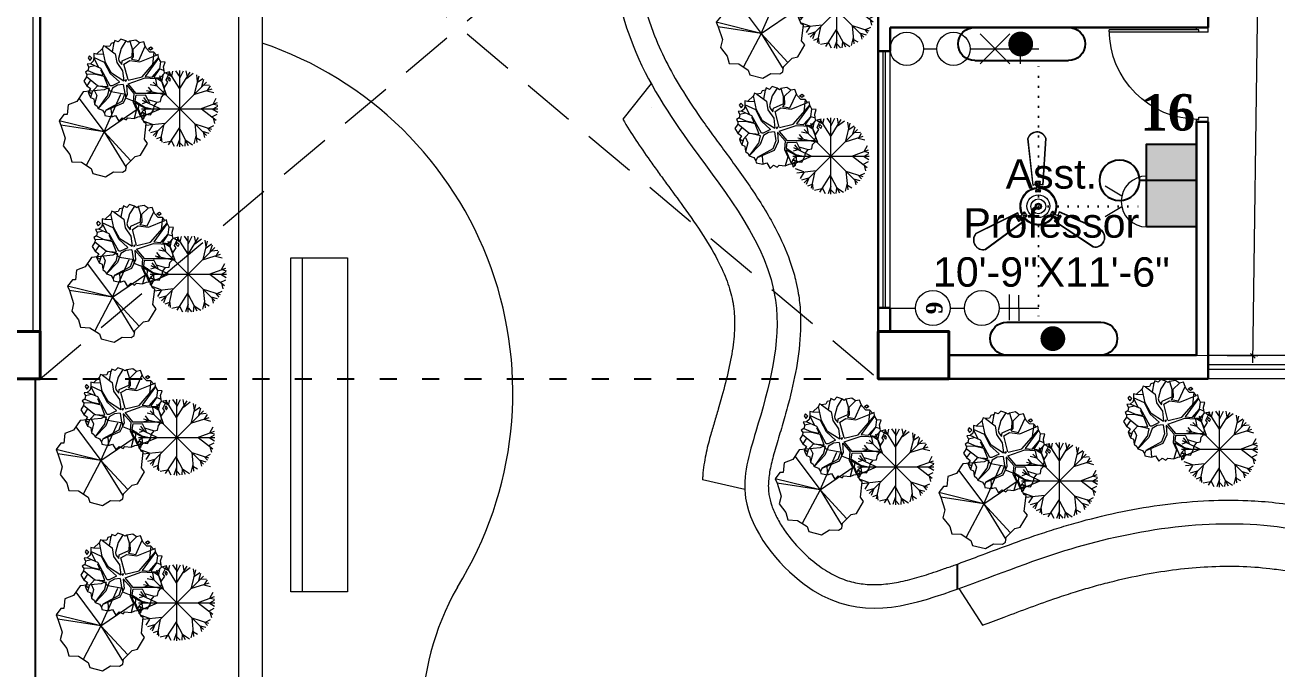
# Model space of a CAD drawing. Header units: inches. Extents: x -12 to 20935469, y -1604 to 24729220.
# Drawn here: x 20824777 to 20825309, y 24656015 to 24656288 of the extents above; entities that cross this region are included whole.
import ezdxf

# ---------------------------------------------------------------- set-up
doc = ezdxf.new("R2010")
doc.units = ezdxf.units.IN
doc.header["$LTSCALE"] = 0.03
doc.header["$MEASUREMENT"] = 0
doc.header["$PDMODE"] = 32
doc.header["$PDSIZE"] = 15
for name, pattern in [('ACAD_ISO03W100', [30, 12, -18]), ('DASHED2', [0.375, 0.25, -0.125]), ('DOT', [0.25, 0, -0.25])]:
    doc.linetypes.add(name, pattern=pattern)
for name, color, linetype, lineweight in [('0-elect.fixture-3 fan', 200, 'Continuous', 20), ('2', 7, 'Continuous', 9), ('column', 1, 'Continuous', 40), ('Dimiention', 75, 'Continuous', 18), ('Door', 7, 'Continuous', 18), ('Dot', 253, 'Continuous', 0), ('E-CF', 4, 'Continuous', 30), ('hatch-1', 253, 'Continuous', 5), ('ILLUSTR-TREE', 74, 'Continuous', 0), ('line', 7, 'Continuous', 9), ('Main Wall', 7, 'Continuous', 30), ('wind.', 150, 'Continuous', 20)]:
    doc.layers.add(name, color=color, linetype=linetype, lineweight=lineweight)
for name, color, linetype in [('AC TEXT', 151, 'DOT'), ('DIM TEXT 2025', 7, 'Continuous'), ('H', 154, 'Continuous'), ('SB TEXT', 215, 'DOT'), ('TEXT', 7, 'Continuous'), ('w', 188, 'DOT')]:
    doc.layers.add(name, color=color, linetype=linetype)
doc.styles.add('2', font='swisscl.ttf')
doc.styles.add('ATTR', font='romans.shx', dxfattribs={"width": 0.8, "height": 0.7})
doc.styles.get("Standard").update_dxf_attribs({"font": 'timesbd.ttf'})
doc.dimstyles.new('Standard 8', dxfattribs={"dimtxt": 7, "dimasz": 2, "dimexe": 2, "dimexo": 2, "dimgap": 2, "dimtad": 0, "dimdec": 0, "dimzin": 3, "dimdsep": 46, "dimlunit": 4, "dimtxsty": 'Standard', "dimblk": 'OBLIQUE', "dimcen": 3, "dimdle": 3, "dimclrd": 256, "dimclre": 256, "dimclrt": 256, "dimadec": 0, "dimazin": 0, "dimtfac": 1, "dimtdec": 0, "dimtix": 1, "dimtofl": 0, "dimtmove": 0, "dimatfit": 0, "dimldrblk": 'OBLIQUE', "dimfxl": 1, "dimtolj": 1, "dimtzin": 0, "dimlwd": -1, "dimlwe": -1, "dimarcsym": 0})

# ---------------------------------------------------------------- blocks, each defined once
blk = doc.blocks.new('$D40')
at = {"layer": 'Door'}
for p, q in [((1, 4), (1, 42)), ((2, 0), (2, 41.99)), ((1, 5), (0, 5)), ((2, 0), (0, 0)), ((2, 4), (1, 4)), ((39, 4), (38, 4)), ((38, 4), (38, 0)), ((40, 0), (38, 0)), ((40, 5), (38.99, 5)), ((39, 5), (39, 4))]:
    blk.add_line(p, q, dxfattribs=at)
blk.add_arc((1, 4), 38, 0, 90, dxfattribs=at)
blk = doc.blocks.new('TREE_009')
at = {"layer": 'ILLUSTR-TREE'}
for p, q in [((-12183.2, 13903.2), (-12185.9, 13897)), ((-12175.7, 13905.2), (-12183.2, 13903.2)), ((-12179.5, 13884.1), (-12175.7, 13905.2)), ((-12174.2, 13910.3), (-12175.7, 13905.2)), ((-12166.7, 13906.7), (-12174.2, 13910.3)), ((-12160.5, 13912.9), (-12166.7, 13906.7)), ((-12149.3, 13909.5), (-12160.5, 13912.9)), ((-12149.3, 13909.5), (-12160.3, 13891.8)), ((-12144, 13905.9), (-12149.3, 13909.5)), ((-12140.5, 13908.8), (-12144, 13905.9)), ((-12126.8, 13911.1), (-12140.5, 13908.8)), ((-12140.5, 13908.8), (-12134.4, 13889)), ((-12132.1, 13891.3), (-12118.3, 13904.7)), ((-12118.3, 13904.7), (-12126.8, 13911.1)), ((-12108.9, 13906.7), (-12118.3, 13904.7)), ((-12105.2, 13896.8), (-12108.9, 13906.7)), ((-12232, 13875), (-12235.4, 13870.6)), ((-12226.5, 13869.7), (-12232, 13875)), ((-12222.4, 13880.3), (-12222.4, 13870.7)), ((-12216.4, 13879.1), (-12222.4, 13880.3)), ((-12197.7, 13860.1), (-12222.4, 13871.4)), ((-12202.6, 13891.8), (-12216.4, 13879.1)), ((-12199.9, 13878.4), (-12216.4, 13879.1)), ((-12200.4, 13897.9), (-12202.6, 13891.8)), ((-12196, 13860.1), (-12202.6, 13891.8)), ((-12195.5, 13896.1), (-12200.4, 13897.9)), ((-12185.9, 13897), (-12195.5, 13896.1)), ((-12195.5, 13896.1), (-12173.5, 13879.8)), ((-12173.5, 13879.8), (-12170.2, 13860.1)), ((-12160.3, 13891.8), (-12166.3, 13869.3)), ((-12157.5, 13863.6), (-12135.5, 13873.5)), ((-12132.7, 13872.8), (-12137.2, 13867.9)), ((-12135, 13873.5), (-12134.4, 13890.4)), ((-12133.3, 13891.1), (-12132.7, 13872.8)), ((-12120.1, 13864.3), (-12105.2, 13896.8)), ((-12117.3, 13861.5), (-12079.9, 13877)), ((-12102.7, 13891.7), (-12105.2, 13896.8)), ((-12095.1, 13883.8), (-12102.7, 13891.7)), ((-12097.9, 13891.8), (-12092.4, 13895.4)), ((-12093, 13888.3), (-12097.9, 13891.8)), ((-12085.4, 13883.4), (-12095.1, 13883.8)), ((-12088, 13891.8), (-12093, 13888.3)), ((-12092.4, 13895.4), (-12088, 13891.8)), ((-12085.4, 13883.4), (-12088.7, 13855.2)), ((-12079.9, 13877), (-12085.4, 13883.4)), ((-12075.9, 13878.5), (-12079.9, 13877)), ((-12075, 13870.7), (-12075.9, 13878.5)), ((-12230.1, 13857.3), (-12237.5, 13856.5)), ((-12237.5, 13856.5), (-12234, 13849.5)), ((-12234, 13849.5), (-12235.6, 13841.8)), ((-12235.4, 13870.6), (-12231.3, 13864.4)), ((-12220.8, 13852.3), (-12234, 13849.5)), ((-12231.3, 13864.4), (-12226.5, 13869.7)), ((-12223.7, 13862.7), (-12230.1, 13857.3)), ((-12206.5, 13846.7), (-12230.1, 13857.3)), ((-12222.4, 13870.7), (-12223.7, 13862.7)), ((-12222.4, 13870.7), (-12212.5, 13850.2)), ((-12185, 13807.2), (-12206.5, 13846.7)), ((-12202.1, 13833.3), (-12206.5, 13842.5)), ((-12184.5, 13834), (-12197.7, 13860.1)), ((-12182.3, 13835.4), (-12196, 13860.1)), ((-12170.2, 13860.1), (-12157, 13841.1)), ((-12166.3, 13869.3), (-12165.2, 13863.6)), ((-12165.2, 13863.6), (-12158.6, 13855.2)), ((-12158.6, 13855.2), (-12157.5, 13863.6)), ((-12153.7, 13856.6), (-12140.5, 13864.3)), ((-12144.3, 13820.6), (-12153.7, 13856.6)), ((-12140.5, 13864.3), (-12117.3, 13861.5)), ((-12136.6, 13867.9), (-12120.1, 13864.3)), ((-12112.4, 13827.6), (-12075, 13870.7)), ((-12075, 13870), (-12105.2, 13828.4)), ((-12089.3, 13826.9), (-12072.8, 13845.3)), ((-12072.8, 13845.3), (-12085.4, 13826.9)), ((-12070, 13861.5), (-12075, 13870.7)), ((-12072.2, 13845.3), (-12070, 13861.5)), ((-12072.2, 13845.3), (-12062.3, 13841.8)), ((-12060.1, 13860.9), (-12070, 13861.5)), ((-12063.5, 13850.3), (-12060.1, 13860.9)), ((-12062.3, 13841.8), (-12063.5, 13850.3)), ((-12238.9, 13827.6), (-12245.1, 13817.7)), ((-12245.1, 13817.7), (-12238.4, 13807.2)), ((-12235.6, 13841.8), (-12241.6, 13838)), ((-12241.6, 13838), (-12238.4, 13832.6)), ((-12238.4, 13832.6), (-12238.9, 13827.6)), ((-12213.6, 13807.2), (-12238.9, 13827.6)), ((-12221.3, 13833.3), (-12238.4, 13832.6)), ((-12229.6, 13819.9), (-12238.4, 13807.2)), ((-12235.6, 13841.8), (-12220.2, 13834.7)), ((-12198.8, 13828.4), (-12221.3, 13833.3)), ((-12220.2, 13834.7), (-12201.5, 13831.2)), ((-12201.5, 13831.2), (-12202.1, 13833.3)), ((-12190, 13805.1), (-12198.8, 13828.4)), ((-12164.1, 13815.7), (-12184.5, 13834)), ((-12154.2, 13817.8), (-12182.3, 13835.4)), ((-12164.1, 13815), (-12180.6, 13807.2)), ((-12157, 13841.1), (-12154.2, 13818.5)), ((-12150.4, 13819.9), (-12150.9, 13817.8)), ((-12150.9, 13817.8), (-12148.7, 13818.5)), ((-12147.6, 13820.6), (-12150.4, 13819.9)), ((-12148.7, 13818.5), (-12147.6, 13820.6)), ((-12144.3, 13811.4), (-12105.8, 13824.8)), ((-12143.8, 13819.9), (-12112.4, 13827.6)), ((-12105.8, 13824.8), (-12070.6, 13822.7)), ((-12105.2, 13828.4), (-12089.3, 13826.9)), ((-12085.4, 13826.2), (-12071.1, 13824.8)), ((-12071.1, 13824.8), (-12061.2, 13836.1)), ((-12070.6, 13822.7), (-12061.8, 13803)), ((-12061.2, 13836.1), (-12062.3, 13841.8)), ((-12061.8, 13803), (-12053.9, 13815)), ((-12049.1, 13838.8), (-12061.2, 13836.1)), ((-12058, 13820.3), (-12049.1, 13838.8)), ((-12053.9, 13815), (-12058, 13820.3)), ((-12051.8, 13826.5), (-12053.9, 13822.1)), ((-12053.9, 13822.1), (-12049.7, 13817.7)), ((-12047.7, 13822.1), (-12051.8, 13826.5)), ((-12049.7, 13817.7), (-12047.7, 13822.1)), ((-12238.4, 13807.2), (-12229.9, 13800.9)), ((-12229.9, 13800.9), (-12235.1, 13793.1)), ((-12227.4, 13788.9), (-12235.1, 13793.1)), ((-12235.1, 13793.1), (-12232.7, 13786.8)), ((-12232.7, 13786.8), (-12229.6, 13780.4)), ((-12225.7, 13793.1), (-12229.6, 13780.4)), ((-12213.6, 13807.2), (-12225.7, 13793.1)), ((-12221.3, 13797.3), (-12215.8, 13785.3)), ((-12186.7, 13800.8), (-12213.6, 13807.2)), ((-12213.1, 13807.2), (-12190, 13805.1)), ((-12191.1, 13783.2), (-12186.7, 13800.8)), ((-12180.1, 13801.6), (-12187.8, 13781.1)), ((-12180.6, 13807.2), (-12185, 13807.2)), ((-12168.5, 13808.6), (-12180.1, 13801.6)), ((-12155.3, 13810), (-12168.5, 13808.6)), ((-12152, 13789.6), (-12158.6, 13771.2)), ((-12146.5, 13787.4), (-12155.9, 13767.7)), ((-12155.3, 13810), (-12152, 13789.6)), ((-12148.2, 13809.3), (-12131.1, 13789.6)), ((-12148.2, 13808.6), (-12146.5, 13787.4)), ((-12144.3, 13810.7), (-12127.2, 13790.3)), ((-12131.1, 13789.6), (-12132.7, 13769.8)), ((-12126.7, 13786), (-12128.9, 13772.6)), ((-12127.2, 13790.3), (-12064.5, 13790.3)), ((-12126.7, 13786), (-12105.2, 13786.7)), ((-12105.2, 13786.7), (-12095.9, 13768.4)), ((-12068.3, 13781.5), (-12063.5, 13786.8)), ((-12064.5, 13790.3), (-12061.4, 13796.5)), ((-12063.5, 13786.8), (-12064.5, 13790.3)), ((-12061.4, 13796.5), (-12061.8, 13803)), ((-12229.6, 13780.4), (-12222.4, 13777.1)), ((-12222.4, 13777.1), (-12220.8, 13765.6)), ((-12215.8, 13785.3), (-12220.8, 13765.6)), ((-12220.8, 13765.6), (-12214.8, 13760.4)), ((-12214.8, 13760.4), (-12212.5, 13755.7)), ((-12212.5, 13755), (-12191.6, 13783.2)), ((-12187.8, 13781.1), (-12212.5, 13755.7)), ((-12158.6, 13771.2), (-12194.9, 13751.5)), ((-12155.9, 13767.7), (-12194.9, 13750.8)), ((-12132.7, 13769.8), (-12125, 13752.9)), ((-12130, 13769.8), (-12116.2, 13737.4)), ((-12129.4, 13769.1), (-12106.3, 13757.1)), ((-12128.9, 13772.6), (-12106.3, 13758.5)), ((-12106.3, 13758.5), (-12086, 13753.6)), ((-12106.3, 13757.1), (-12105.2, 13742.3)), ((-12099.7, 13776.2), (-12078.3, 13769.8)), ((-12086, 13753.6), (-12084.8, 13761.3)), ((-12084.8, 13761.3), (-12078.3, 13769.8)), ((-12078.3, 13769.8), (-12070.4, 13771)), ((-12070.4, 13771), (-12068.3, 13781.5)), ((-12212.5, 13755.7), (-12202.4, 13751.6)), ((-12202.4, 13751.6), (-12197.7, 13744.4)), ((-12194.9, 13750.8), (-12197.7, 13744.4)), ((-12197.7, 13744.4), (-12196.9, 13739.2)), ((-12196.9, 13739.2), (-12181.7, 13736.7)), ((-12183.4, 13755), (-12181.7, 13736.7)), ((-12181.7, 13736.7), (-12172.8, 13739.2)), ((-12172.8, 13739.2), (-12165.3, 13726.9)), ((-12165.3, 13726.9), (-12157.7, 13733.9)), ((-12157.7, 13733.9), (-12148.8, 13729.5)), ((-12148.8, 13729.5), (-12144.6, 13733.9)), ((-12144.6, 13733.9), (-12130.5, 13732.4)), ((-12125, 13752.9), (-12130.5, 13732.4)), ((-12130.5, 13732.4), (-12122, 13736.6)), ((-12122, 13736.6), (-12116.2, 13737.4)), ((-12116.2, 13737.4), (-12112.3, 13748)), ((-12108.3, 13740.7), (-12113.8, 13737.2)), ((-12113.8, 13737.2), (-12113.2, 13730.1)), ((-12113.2, 13730.1), (-12107.7, 13734.4)), ((-12112.3, 13748), (-12105.2, 13742.3)), ((-12107.7, 13734.4), (-12108.3, 13740.7)), ((-12105.2, 13742.3), (-12093.1, 13741)), ((-12093.1, 13741), (-12086, 13753.6))]:
    blk.add_line(p, q, dxfattribs=at)
at = {"layer": 'ILLUSTR-TREE', "style": 'ATTR', "width": 0.8, "flags": 9}
blk.add_attdef('ESTCODE', (-12147.6, 13820.6), '', height=1.05, dxfattribs=at)
blk = doc.blocks.new('TREE_018')
at = {"layer": 'ILLUSTR-TREE'}
for p, q in [((-11053.7, 14115.6), (-11060.6, 14112.1)), ((-11046.1, 14107.7), (-11053.7, 14115.6)), ((-11106, 14107.7), (-11119.7, 14087.4)), ((-11115.1, 14094.2), (-11061.1, 14022.2)), ((-11060.6, 14112.1), (-11106, 14107.7)), ((-11061.1, 14022.2), (-11025.1, 14103.2)), ((-11014.5, 14102.4), (-11046.1, 14107.7)), ((-11014.5, 14094.4), (-11014.5, 14102.4)), ((-10985.6, 14083), (-11014.5, 14094.4)), ((-11138.3, 14080.3), (-11140.4, 14059.2)), ((-11119.7, 14087.4), (-11138.3, 14080.3)), ((-11061.1, 14022.2), (-10987.7, 14072.4)), ((-10987, 14070.6), (-10985.6, 14083)), ((-10975.3, 14042.4), (-10987, 14070.6)), ((-11147.2, 14059.2), (-11157.5, 14046)), ((-11061.1, 14022.2), (-11157.5, 14046)), ((-11157.5, 14046), (-11153.4, 14036.3)), ((-11061.1, 14022.2), (-11153.4, 14036.3)), ((-11153.4, 14036.3), (-11144.5, 14008.9)), ((-11140.4, 14059.2), (-11147.2, 14059.2)), ((-10970.5, 14039.8), (-10975.3, 14042.4)), ((-10974.6, 14006.3), (-10970.5, 14039.8)), ((-11144.5, 14008.9), (-11148.6, 13992.2)), ((-11061.1, 14022.2), (-11099.1, 13950.3)), ((-11061.1, 14022.2), (-11003.8, 13960)), ((-11061.1, 14022.2), (-11013.8, 13945.4)), ((-11148.6, 13992.2), (-11134.2, 13973.7)), ((-10982.9, 13971.9), (-10967.7, 13997.5)), ((-10967.7, 13997.5), (-10974.6, 14006.3)), ((-11134.2, 13973.7), (-11130, 13957.8)), ((-11130, 13957.8), (-11109.4, 13956.9)), ((-11109.4, 13956.9), (-11088.8, 13943.7)), ((-11013.1, 13950.7), (-10994.6, 13969.2)), ((-10994.6, 13969.2), (-10982.9, 13971.9)), ((-11088.8, 13943.7), (-11085.3, 13933.1)), ((-11085.3, 13933.1), (-11057.8, 13926)), ((-11057.8, 13926), (-11040.6, 13936.6)), ((-11040.6, 13936.6), (-11021.4, 13935.7)), ((-11021.4, 13935.7), (-11014.5, 13940.2)), ((-11014.5, 13940.2), (-11013.1, 13950.7))]:
    blk.add_line(p, q, dxfattribs=at)
at = {"layer": 'ILLUSTR-TREE', "style": 'ATTR', "width": 0.8, "flags": 9}
blk.add_attdef('ESTCODE', (-11061.1, 14022.2), '', height=1.05, dxfattribs=at)
blk = doc.blocks.new('TREE_007')
at = {"layer": 'ILLUSTR-TREE'}
for p, q in [((-12438.3, 14103.7), (-12447.7, 14117.1)), ((-12438.6, 13937.8), (-12438.6, 14117.8)), ((-12438.3, 14100.1), (-12429.5, 14117.1)), ((-12420.7, 14103), (-12423.5, 14117.1)), ((-12375.6, 14090.8), (-12501.6, 13964.8)), ((-12501.6, 14090.8), (-12375.6, 13964.8)), ((-12491.7, 14081.1), (-12495, 14097.3)), ((-12480.7, 14091), (-12492.8, 14099.4)), ((-12469.7, 14059.9), (-12485.7, 14105.1)), ((-12481.3, 14091.7), (-12477.4, 14109.3)), ((-12456, 14102.3), (-12471.4, 14111.4)), ((-12438.9, 14074.7), (-12463.7, 14114.2)), ((-12457.6, 14104.4), (-12454.9, 14116.4)), ((-12438.3, 14075.5), (-12414.1, 14114.2)), ((-12422.9, 14099.4), (-12407, 14111.4)), ((-12403.7, 14062.8), (-12393.2, 14105.8)), ((-12396.5, 14092.4), (-12398.7, 14107.9)), ((-12396.5, 14090.3), (-12383.9, 14099.4)), ((-12386.6, 14080.4), (-12381.7, 14097.3)), ((-12504.9, 14067.7), (-12521.4, 14062.8)), ((-12470.8, 14059.9), (-12517, 14070.5)), ((-12503.3, 14067), (-12512.6, 14079)), ((-12492.3, 14081.1), (-12508.2, 14084.6)), ((-12405.3, 14061.3), (-12362.4, 14074.7)), ((-12382.8, 14083.2), (-12369, 14084.6)), ((-12374.5, 14070.5), (-12358.6, 14066.3)), ((-12372.9, 14071.2), (-12366.3, 14081.8)), ((-12516.5, 14043), (-12527.5, 14039.5)), ((-12518.1, 14026.8), (-12527.5, 14033.8)), ((-12485.1, 14027.5), (-12526.4, 14047.2)), ((-12513.7, 14041.6), (-12523.6, 14054.3)), ((-12389.4, 14027.5), (-12349.8, 14042.3)), ((-12360.2, 14038.8), (-12352.5, 14052.9)), ((-12360.2, 14027.5), (-12349.2, 14033.8)), ((-12358.6, 14038.8), (-12349.2, 14036)), ((-12528.6, 14027.8), (-12348.6, 14027.8)), ((-12516.5, 14027.5), (-12528, 14021.1)), ((-12485.1, 14026.8), (-12526.9, 14009.2)), ((-12515.9, 14014.1), (-12526.9, 14017.6)), ((-12520.3, 14012), (-12525.3, 14005.6)), ((-12387.7, 14027.5), (-12353.1, 14000.7)), ((-12363, 14008.4), (-12350.3, 14014.8)), ((-12361.9, 14027.5), (-12349.2, 14019.7)), ((-12360.2, 14006.3), (-12356.9, 13992.9)), ((-12502.7, 13990.8), (-12522.5, 13997.9)), ((-12473.6, 13992.9), (-12518.7, 13988)), ((-12502.7, 13989.4), (-12511.5, 13975.3)), ((-12491.2, 13976), (-12507.7, 13971.1)), ((-12491.2, 13974.6), (-12496.7, 13960.5)), ((-12477.4, 13988.7), (-12485.1, 13952)), ((-12439.4, 13983.8), (-12465.9, 13942.9)), ((-12438.9, 13979.5), (-12418.5, 13941.4)), ((-12403.1, 13992.2), (-12363.5, 13979.5)), ((-12403.1, 13992.2), (-12398.7, 13948.5)), ((-12385.5, 13974.6), (-12370.1, 13970.4)), ((-12383.3, 13972.5), (-12380, 13959.8)), ((-12374, 13983.1), (-12366.3, 13973.9)), ((-12370.7, 13982.3), (-12358.6, 13988)), ((-12482.9, 13961.2), (-12493.9, 13957)), ((-12482.4, 13961.2), (-12481.3, 13949.2)), ((-12460.4, 13950.6), (-12477.4, 13947.1)), ((-12459.3, 13952.7), (-12452.1, 13939.3)), ((-12438.9, 13957), (-12445.5, 13938.6)), ((-12438.3, 13947.8), (-12430.6, 13939.3)), ((-12425.7, 13953.4), (-12426.8, 13939.3)), ((-12424.6, 13953.4), (-12408.6, 13942.9)), ((-12400.4, 13964), (-12405.3, 13945)), ((-12399.3, 13959.1), (-12389.4, 13953.4))]:
    blk.add_line(p, q, dxfattribs=at)
at = {"layer": 'ILLUSTR-TREE', "style": 'ATTR', "width": 0.8, "flags": 9}
blk.add_attdef('ESTCODE', (-12438.6, 14027.8), '', height=1.05, dxfattribs=at)
blk = doc.blocks.new('E-CF')
at = {"layer": '0-elect.fixture-3 fan', "color": 230, "linetype": 'ByBlock', "lineweight": 13, "ltscale": 5}
for p, q in [((-1.45, 6.53), (-2.38, 20.87)), ((-1.35, 6.55), (-2.29, 20.85)), ((3.24, 20.73), (1.65, 6.48)), ((3.34, 20.73), (1.74, 6.45)), ((-19.63, -7.46), (-6.46, -1.71)), ((-19.57, -7.54), (-6.43, -1.8)), ((6.34, -2.1), (19.2, -8.44)), ((6.37, -2.01), (19.25, -8.36)), ((-4.99, -4.44), (-16.92, -12.4)), ((-4.93, -4.51), (-16.88, -12.49)), ((16.28, -13.26), (4.71, -4.73)), ((16.32, -13.17), (4.78, -4.66))]:
    blk.add_line(p, q, dxfattribs=at)
at = {"layer": '0-elect.fixture-3 fan', "color": 232, "linetype": 'ByBlock', "lineweight": 13, "ltscale": 5}
for p, q in [((-0.35, 5.43), (-0.66, 4.81)), ((-0.33, 6.68), (-0.62, 7.28)), ((-0.35, 4.97), (-0.22, 4.72)), ((-0.29, 7.46), (-0.15, 7.2)), ((-0.02, 6.87), (0.23, 7.01)), ((0.04, 5.2), (0.29, 5.33)), ((0.42, 4.9), (0.56, 4.65)), ((0.48, 7.43), (0.62, 7.18)), ((0.6, 5.41), (0.87, 4.78)), ((0.63, 6.66), (0.96, 7.25)), ((-6.08, -2.77), (-6.75, -2.79)), ((-6.68, -3.29), (-6.53, -3.05)), ((-6.31, -3.97), (-6.16, -3.73)), ((-5.94, -3.44), (-6.18, -3.29)), ((-5.62, -3.61), (-6, -4.17)), ((-4.99, -2.18), (-4.57, -1.62)), ((-4.52, -2.55), (-4.76, -2.41)), ((-4.53, -3.01), (-3.84, -2.97)), ((-4.46, -2.08), (-4.31, -1.83)), ((-4.13, -2.78), (-3.98, -2.54)), ((4.38, -3.22), (3.69, -3.14)), ((4.03, -2.81), (3.74, -2.8)), ((4.47, -2.17), (4.18, -2.17)), ((4.47, -2.63), (4.47, -2.91)), ((4.87, -2.41), (4.49, -1.83)), ((5.94, -3.05), (6.61, -3.1)), ((5.95, -3.42), (5.94, -3.7)), ((6.6, -3.47), (6.31, -3.46)), ((5.44, -3.87), (5.79, -4.45)), ((6.19, -4.13), (5.9, -4.12))]:
    blk.add_line(p, q, dxfattribs=at)
at = {"layer": '0-elect.fixture-3 fan', "color": 5, "lineweight": 13}
blk.add_line((0, 0), (0, 0), dxfattribs=at)
at = {"layer": '0-elect.fixture-3 fan', "color": 230, "linetype": 'ByBlock', "lineweight": 13, "ltscale": 5, "extrusion": (0, 0, -1)}
for centre, major_axis, start_param, end_param in [((0.46, 19.91), (-2.12, 2.12), 5.823867, 8.359631), ((0.46, 19.91), (-2.05, 2.05), 5.830329, 8.353169), ((0, 0), (-4.05, 4.05), 5.068563, 7.021343), ((0, 0), (-3.85, 3.85), 5.085186, 7.003917), ((0, 0), (4.72, 4.72), -1.003222, -0.833722), ((0, 0), (-4.05, 4.05), 0.879773, 2.832553), ((0, 0), (-3.85, 3.85), 0.896396, 2.815126), ((0, 0), (4.72, 4.72), -0.690743, -0.521244), ((0, 0), (-4.72, 4.72), 5.068843, 5.238343), ((0, 0), (4.72, 4.72), 3.185569, 3.355068), ((0, 0), (4.05, 4.05), 1.403372, 3.356151), ((0, 0), (-3.85, 3.85), 2.990791, 4.909522), ((0, 0), (-4.72, 4.72), 2.66197, 2.831469), ((-17.47, -9.55), (-2.12, 2.12), 3.729471, 6.265236), ((-17.47, -9.55), (-2.05, 2.05), 3.735934, 6.258773), ((0, 0), (4.72, 4.72), 1.403652, 1.573151), ((17, -10.35), (-2.12, 2.12), 1.635076, 4.170841), ((17, -10.35), (2.05, 2.05), 0.070743, 2.593582)]:
    blk.add_ellipse(centre, major_axis=major_axis, ratio=1, start_param=start_param, end_param=end_param, dxfattribs=at)
at = {"layer": '0-elect.fixture-3 fan', "color": 232, "linetype": 'ByBlock', "lineweight": 13, "ltscale": 5, "extrusion": (0, 0, -1)}
for centre, major_axis, start_param, end_param in [((-0.44, 4.71), (0.169, 0.169), 2.26283, 4.381754), ((-0.41, 7.39), (-0.169, 0.169), 5.038692, 7.013305), ((-0.28, 4.84), (0.101, 0.101), 3.926991, 10.210176), ((0, 0), (5.4, 5.4), -0.840677, -0.683789), ((0, 0), (3.17, 3.17), -0.878763, -0.645703), ((-0.22, 7.33), (0.101, 0.101), 3.926991, 10.210176), ((-2.18, 6.1), (-1.37, 1.37), 2.052913, 2.705807), ((0.11, 6.94), (0.101, 0.101), 3.926991, 10.210176), ((0.17, 5.27), (0.101, 0.101), 3.926991, 10.210176), ((0.49, 4.78), (0.101, 0.101), 3.926991, 10.210176), ((0.55, 7.31), (0.101, 0.101), 3.926991, 10.210176), ((2.58, 5.99), (1.46, 1.46), 3.643048, 4.257264), ((0.66, 4.68), (0.169, 0.169), 0.376965, 2.49589), ((0.75, 7.36), (-0.169, 0.169), 0.887007, 2.86162), ((-6.75, -3.02), (0.169, 0.169), 3.505001, 5.479614), ((0, 0), (-5.4, 5.4), 4.91891, 5.075797), ((-6.6, -3.17), (0.101, 0.101), 3.926991, 10.210176), ((-6.24, -3.85), (0.101, 0.101), 3.926991, 10.210176), ((-6.06, -3.36), (0.101, 0.101), 3.926991, 10.210176), ((-6.47, -0.75), (1.46, 1.46), 1.548653, 2.162869), ((-4.19, -4.93), (-1.37, 1.37), 6.241703, 6.894597), ((-4.64, -2.48), (-0.101, 0.101), 5.497787, 11.780972), ((-4.38, -1.76), (-0.169, 0.169), 6.136552, 8.255476), ((-4.38, -1.96), (-0.101, 0.101), 5.497787, 11.780972), ((-4.05, -2.66), (0.101, 0.101), 3.926991, 10.210176), ((0, 0), (-3.17, 3.17), 4.880824, 5.113884), ((-3.86, -2.73), (0.169, 0.169), 0.168435, 2.287359), ((3.72, -2.9), (0.169, 0.169), 2.471361, 4.590285), ((0, 0), (-3.17, 3.17), 2.786429, 3.019489), ((3.89, -2.81), (0.101, 0.101), 3.926991, 10.210176), ((4.29, -1.97), (-0.169, 0.169), 5.928021, 8.046946), ((4.33, -2.17), (0.101, 0.101), 3.926991, 10.210176), ((4.47, -2.77), (0.101, 0.101), 3.926991, 10.210176), ((3.89, -5.22), (-1.46, 1.46), 1.025054, 1.63927), ((6.36, -1.16), (1.37, 1.37), 2.576511, 3.229406), ((5.95, -3.56), (-0.101, 0.101), 5.497787, 11.780972), ((0, 0), (-5.4, 5.4), 2.824515, 2.981402), ((6.45, -3.47), (-0.101, 0.101), 5.497787, 11.780972), ((6.6, -3.33), (-0.169, 0.169), 0.849902, 2.824515), ((-6.19, -4.04), (0.169, 0.169), 1.373501, 3.348114), ((6, -4.32), (-0.169, 0.169), 2.981402, 4.956015), ((6.05, -4.13), (0.101, 0.101), 3.926991, 10.210176)]:
    blk.add_ellipse(centre, major_axis=major_axis, ratio=1, start_param=start_param, end_param=end_param, dxfattribs=at)
at = {"layer": '0-elect.fixture-3 fan', "linetype": 'ByBlock', "lineweight": 13, "ltscale": 5, "extrusion": (0, 0, -1)}
blk.add_ellipse((0.01, 0.03), major_axis=(-2.47, 2.47), ratio=1, start_param=5.497787, end_param=11.780972, dxfattribs=at)
at = {"layer": '0-elect.fixture-3 fan', "color": 200, "linetype": 'ByBlock', "lineweight": 13, "ltscale": 5, "extrusion": (0, 0, -1)}
blk.add_ellipse((0, 0), major_axis=(-1.61, 1.61), ratio=1, start_param=5.497787, end_param=11.780972, dxfattribs=at)
at = {"layer": '0-elect.fixture-3 fan', "color": 190, "linetype": 'ByBlock', "lineweight": 13, "ltscale": 5, "extrusion": (0, 0, -1)}
for major_axis, start_param, end_param in [((0.666, 0.666), 3.926991, 10.210176), ((-0.461, 0.461), 5.497787, 11.780972)]:
    blk.add_ellipse((0, 0), major_axis=major_axis, ratio=1, start_param=start_param, end_param=end_param, dxfattribs=at)
blk = doc.blocks.new('FDDF')
at = {"layer": 'line', "color": 6, "linetype": 'Continuous', "lineweight": 25, "ltscale": 50}
for p, q in [((7351582.6, 3307777.3), (7351582.6, 3307351.8)), ((7351732.3, 3307777.3), (7351732.3, 3307351.8))]:
    blk.add_line(p, q, dxfattribs=at)
at = {"layer": 'line', "color": 6, "linetype": 'Continuous', "lineweight": 40, "ltscale": 50, "const_width": 56.1}
blk.add_lwpolyline([(7351657.4, 3307596.9, 1), (7351657.4, 3307540.8, 1)], format="xyb", close=True, dxfattribs=at)
at = {"layer": 'line', "color": 6, "linetype": 'Continuous', "lineweight": 25, "ltscale": 50}
for centre, start, end in [((7351657.4, 3307777.3), 0, 180), ((7351657.4, 3307351.8), 180, 0)]:
    blk.add_arc(centre, 74.8, start, end, dxfattribs=at)
blk = doc.blocks.new('bulb')
at = {"layer": 'line', "color": 4, "lineweight": 25, "ltscale": 50}
for p, q in [((20823168.7, 24658803.9), (20823168.7, 24658777.61)), ((20823168.7, 24658790.76), (20823209.88, 24658790.76))]:
    blk.add_line(p, q, dxfattribs=at)
blk.add_circle((20823224.56, 24658790.76), 14.68, dxfattribs=at)
blk = doc.blocks.new('fgftrfteter')
at = {"layer": 'Dimiention', "color": 4, "ltscale": 50}
for p, q in [((4580895, 2288123), (4580808, 2288269)), ((4580989, 2288123), (4581076, 2288269)), ((4580720, 2287906), (4581164, 2287906))]:
    blk.add_line(p, q, dxfattribs=at)
blk.add_arc((4580942, 2287906), 222, 0, 180, dxfattribs=at)
blk = doc.blocks.new('2PIN')
at = {"layer": 'H', "true_color": 0x000000, "transparency": 33554567}
h = blk.add_hatch(color=18, dxfattribs=at)
h.dxf.hatch_style = 1
h.paths.add_polyline_path([(20823026.99, 24658981.16), (20822972.29, 24658981.16), (20822972.29, 24658948.3), (20823026.99, 24658948.3)])
blk.add_lwpolyline([(20822972.29, 24658981.16), (20823026.99, 24658981.16), (20823026.99, 24658948.3), (20822972.29, 24658948.3)], close=True)
at = {"layer": '2', "color": 6, "lineweight": 25, "transparency": 33554648, "xscale": 0.07559514081214198, "yscale": 0.07559514081214198, "zscale": 0.07559514081214198}
blk.add_blockref('fgftrfteter', (20476692.14, 24486026.62), dxfattribs=at)
blk = doc.blocks.new('_Oblique')
at = {"color": 0, "linetype": 'ByBlock', "lineweight": -2}
blk.add_line((-0.5, -0.5), (0.5, 0.5), dxfattribs=at)
blk = doc.blocks.new('*D320')
at = {"layer": 'Defpoints', "color": 0, "transparency": 16777216}
for p in [(20825279.37, 24656528.23), (20825274.37, 24656148.23), (20825298.34, 24656147.91)]:
    blk.add_point(p, dxfattribs=at)
at = {"layer": 'DIM TEXT 2025', "lineweight": 0, "transparency": 16777216}
for p, q in [((20825279.37, 24656528.23), (20825305.34, 24656527.88)), ((20825303.38, 24656530.91), (20825301.12, 24656358.85)), ((20825298.3, 24656144.91), (20825300.57, 24656316.97)), ((20825274.37, 24656148.23), (20825300.34, 24656147.88))]:
    blk.add_line(p, q, dxfattribs=at)
at = {"layer": 'DIM TEXT 2025', "lineweight": 0, "transparency": 16777216, "xscale": 2, "yscale": 2, "zscale": 2}
for p, rotation in [((20825303.34, 24656527.91), 89.24615166491928), ((20825298.34, 24656147.91), 269.2461516649193)]:
    blk.add_blockref('_Oblique', p, dxfattribs=dict(at, rotation=rotation))
at = {"layer": 'DIM TEXT 2025', "lineweight": 0, "transparency": 16777216, "insert": (20825300.84, 24656337.91), "char_height": 10, "attachment_point": 5, "rotation": 89.2462}
blk.add_mtext('\\A1;31\'-8"', dxfattribs=at)
blk = doc.blocks.new('rfgrtrtgrtgr')
at = {"layer": 'Dimiention', "ltscale": 50}
for p, q in [((11249437.2, 1692057.9), (11249437.5, 1691968.7)), ((11249469.8, 1692055.5), (11249470, 1691966.3)), ((11249506, 1692013.3), (11249368.7, 1692013.3)), ((11249675.2, 1692013.3), (11249626.5, 1692013.3)), ((11249883.8, 1692013.3), (11249795.7, 1692013.3))]:
    blk.add_line(p, q, dxfattribs=at)
for centre in [(11249566.2, 1692013.3), (11249735.5, 1692013.3)]:
    blk.add_circle(centre, 60.2, dxfattribs=at)
blk = doc.blocks.new('gy')
at = {"layer": 'Dimiention', "color": 18, "ltscale": 50, "true_color": 0x000000}
for p, q in [((3543686.26, 5183217.13), (3543686.26, 5183211.14)), ((3543688.4, 5183217.13), (3543694.39, 5183211.14)), ((3543694.39, 5183217.13), (3543688.4, 5183211.14)), ((3543696.38, 5183214.14), (3543682.58, 5183214.14)), ((3543705.77, 5183214.14), (3543703.06, 5183214.14))]:
    blk.add_line(p, q, dxfattribs=at)
for centre in [(3543699.72, 5183214.14), (3543709.11, 5183214.14)]:
    blk.add_circle(centre, 3.34, dxfattribs=at)

msp = doc.modelspace()

# ---------------------------------------------------------------- linework, layer by layer
for p, q in [((20824783.87, 24656508.23), (20824783.87, 24656272.39)), ((20824783.87, 24656138.23), (20824783.87, 24656508.23)), ((20825139.37, 24656168.23), (20825144.4, 24656168.23)), ((20825139.37, 24656158.23), (20825144.4, 24656158.23)), ((20824781.87, 24655907.75), (20824781.87, 24656138.23)), ((20825172.93, 24656048.99), (20825172.93, 24656059.62))]:
    msp.add_line(p, q)
at = {"lineweight": 9}
for p, q in [((20824867.96, 24656508.23), (20824867.96, 24655907.75)), ((20824877.96, 24656508.23), (20824877.96, 24655907.75)), ((20825043.09, 24656263.5), (20825030.98, 24656248.26)), ((20824895.18, 24656047.83), (20824895.18, 24656189.45)), ((20825082.77, 24656091.2), (20825064.81, 24656095.4)), ((20825173.62, 24656049.27), (20825183.65, 24656033.73))]:
    msp.add_line(p, q, dxfattribs=at)
at = {"linetype": 'ACAD_ISO03W100', "ltscale": 20}
msp.add_line((20824783.87, 24656138.23), (20825139.37, 24656138.23), dxfattribs=at)
at = {"lineweight": 9}
msp.add_lwpolyline([(20824890.18, 24656189.45), (20824914.18, 24656189.45), (20824914.18, 24656047.83), (20824890.18, 24656047.83)], close=True, dxfattribs=at)
msp.add_arc((20824827.91, 24656132.37), 156.45, 328.1554, 71.3396, dxfattribs=at)
for points, knots in [([(20825139.37, 24656508.23), (20825119.8, 24656481.46), (20825087.74, 24656437.62), (20825021.06, 24656392.3), (20825019.51, 24656297.31), (20825063.73, 24656230.32), (20825105.44, 24656179.18), (20825090.14, 24656124.07), (20825077.4, 24656083.25), (20825117.46, 24656033.85), (20825162.36, 24656043.49), (20825224.52, 24656070.06), (20825296.72, 24656082.59), (20825373.55, 24656058.64), (20825406.71, 24656023.05), (20825427.34, 24656000.9)], [0, 0, 0, 0, 75.891033, 124.319994, 247.72063, 297.545911, 371.518985, 427.850137, 457.287964, 500.98856, 579.149679, 641.264129, 732.991685, 786.998884, 875.950909, 875.950909, 875.950909, 875.950909]), ([(20825139.4, 24656491.35), (20825134.48, 24656484.66), (20825129.54, 24656478.02), (20825116.86, 24656461.51), (20825109.08, 24656451.87), (20825098.81, 24656440.47), (20825096.47, 24656437.96), (20825092.07, 24656433.44), (20825090.02, 24656431.4), (20825086.97, 24656428.5), (20825085.99, 24656427.57), (20825084.03, 24656425.78), (20825083.05, 24656424.9), (20825080.15, 24656422.32), (20825078.23, 24656420.67), (20825072.79, 24656416.02), (20825069.37, 24656413.16), (20825063.01, 24656407.55), (20825060.07, 24656404.8), (20825056.12, 24656400.62), (20825054.89, 24656399.22), (20825053.01, 24656396.92), (20825052.32, 24656396.03), (20825050.98, 24656394.19), (20825050.33, 24656393.25), (20825048.44, 24656390.36), (20825047.26, 24656388.35), (20825043.49, 24656381.18), (20825041.3, 24656375.62), (20825037.87, 24656363.81), (20825036.64, 24656357.56), (20825035.13, 24656344.67), (20825034.85, 24656338.04), (20825035.22, 24656324.72), (20825035.87, 24656318.03), (20825037.58, 24656307.62), (20825038.36, 24656303.82), (20825040.13, 24656296.67), (20825041.1, 24656293.32), (20825042.9, 24656287.88), (20825043.68, 24656285.74), (20825046.15, 24656279.46), (20825048, 24656275.44), (20825052.08, 24656267.56), (20825054.31, 24656263.71), (20825059.37, 24656255.59), (20825062.25, 24656251.34), (20825066.96, 24656244.68), (20825068.67, 24656242.31), (20825072.19, 24656237.5), (20825073.99, 24656235.06), (20825079.52, 24656227.51), (20825083.29, 24656222.29), (20825090.45, 24656211.47), (20825093.84, 24656205.88), (20825098.98, 24656195.64), (20825100.92, 24656191.11), (20825103.23, 24656184.14), (20825103.9, 24656181.83), (20825104.85, 24656177.8), (20825105.19, 24656176.11), (20825105.68, 24656173.1), (20825105.86, 24656171.8), (20825106.14, 24656169.2), (20825106.24, 24656167.91), (20825106.46, 24656164.02), (20825106.48, 24656161.43), (20825106.21, 24656153.47), (20825105.56, 24656148.14), (20825103.7, 24656137.64), (20825102.5, 24656132.48), (20825100.43, 24656124.65), (20825099.66, 24656121.91), (20825098.48, 24656117.84), (20825098.08, 24656116.48), (20825097.27, 24656113.77), (20825096.87, 24656112.41), (20825096.08, 24656109.77), (20825095.7, 24656108.48), (20825094.65, 24656104.79), (20825094.05, 24656102.47), (20825093.16, 24656098.11), (20825092.88, 24656096.06), (20825092.73, 24656093.23), (20825092.73, 24656092.35), (20825092.81, 24656090.68), (20825092.88, 24656089.88), (20825093.22, 24656087.6), (20825093.61, 24656086.02), (20825094.75, 24656082.73), (20825095.48, 24656081.03), (20825097.26, 24656077.6), (20825098.3, 24656075.87), (20825101.25, 24656071.54), (20825103.33, 24656068.97), (20825107.77, 24656064.25), (20825110.12, 24656062.09), (20825113.66, 24656059.27), (20825114.87, 24656058.39), (20825117.24, 24656056.81), (20825118.41, 24656056.11), (20825121.88, 24656054.22), (20825124.14, 24656053.27), (20825128.59, 24656051.87), (20825130.79, 24656051.42), (20825135.26, 24656050.9), (20825137.53, 24656050.84), (20825142.2, 24656051.07), (20825144.61, 24656051.37), (20825149.58, 24656052.27), (20825152.14, 24656052.87), (20825157.41, 24656054.33), (20825160.12, 24656055.18), (20825164.43, 24656056.61), (20825165.96, 24656057.13), (20825169.05, 24656058.22), (20825170.61, 24656058.78), (20825175.34, 24656060.49), (20825178.55, 24656061.69), (20825190.37, 24656066.13), (20825199.38, 24656069.55), (20825211.67, 24656073.62), (20825214.38, 24656074.49), (20825219.88, 24656076.16), (20825222.68, 24656076.96), (20825231.18, 24656079.28), (20825237, 24656080.68), (20825254.81, 24656084.33), (20825267.15, 24656086.01), (20825285.13, 24656086.79), (20825290.63, 24656086.8), (20825300.06, 24656086.39), (20825303.99, 24656086.1), (20825312.02, 24656085.19), (20825316.11, 24656084.57), (20825324.24, 24656083.02), (20825328.27, 24656082.09), (20825340.22, 24656078.84), (20825348, 24656076.06), (20825358.5, 24656071.32), (20825361.48, 24656069.85), (20825368.09, 24656066.31), (20825371.68, 24656064.18), (20825378.64, 24656059.68), (20825382.02, 24656057.31), (20825393.19, 24656048.92), (20825400.56, 24656042.43), (20825414.42, 24656029.14), (20825420.94, 24656022.35), (20825427.34, 24656015.55)], [10.368727, 10.368727, 10.368727, 10.368727, 29.358269, 29.358269, 58.716538, 58.716538, 67.310175, 67.310175, 74.734432, 74.734432, 78.265395, 78.265395, 81.796359, 81.796359, 88.858286, 88.858286, 102.308176, 102.308176, 115.758067, 115.758067, 122.383944, 122.383944, 126.480238, 126.480238, 130.576532, 130.576532, 138.769119, 138.769119, 158.54932, 158.54932, 178.32952, 178.32952, 198.109721, 198.109721, 217.889922, 217.889922, 229.530459, 229.530459, 240.194525, 240.194525, 247.339527, 247.339527, 261.629533, 261.629533, 275.919538, 275.919538, 291.909953, 291.909953, 300.681127, 300.681127, 309.452301, 309.452301, 327.512812, 327.512812, 345.573323, 345.573323, 359.101386, 359.101386, 365.632441, 365.632441, 370.283663, 370.283663, 373.785157, 373.785157, 377.28665, 377.28665, 384.289638, 384.289638, 398.944414, 398.944414, 413.59919, 413.59919, 421.628616, 421.628616, 425.715041, 425.715041, 429.834715, 429.834715, 433.954388, 433.954388, 441.954237, 441.954237, 449.954086, 449.954086, 453.703009, 453.703009, 457.275724, 457.275724, 464.057045, 464.057045, 470.838367, 470.838367, 477.619688, 477.619688, 488.14085, 488.14085, 498.662012, 498.662012, 504.233316, 504.233316, 509.80462, 509.80462, 521.092662, 521.092662, 532.380703, 532.380703, 543.668745, 543.668745, 554.956786, 554.956786, 566.244827, 566.244827, 577.532869, 577.532869, 583.663299, 583.663299, 589.793729, 589.793729, 602.05459, 602.05459, 634.040824, 634.040824, 642.873949, 642.873949, 651.707073, 651.707073, 669.373322, 669.373322, 704.70582, 704.70582, 720.137626, 720.137626, 731.120155, 731.120155, 742.625512, 742.625512, 754.130868, 754.130868, 777.141581, 777.141581, 786.43109, 786.43109, 798.221524, 798.221524, 810.011958, 810.011958, 838.230583, 838.230583, 865.488921, 865.488921, 865.488921, 865.488921]), ([(20825030.98, 24656248.26), (20825032.78, 24656245.26), (20825034.64, 24656242.33), (20825038.48, 24656236.54), (20825040.45, 24656233.68), (20825043.63, 24656229.18), (20825044.82, 24656227.52), (20825047.21, 24656224.22), (20825048.41, 24656222.58), (20825051.98, 24656217.71), (20825054.34, 24656214.51), (20825059.64, 24656207.15), (20825062.52, 24656203.03), (20825067.7, 24656194.94), (20825070.01, 24656190.97), (20825073.39, 24656184.18), (20825074.62, 24656181.3), (20825076.57, 24656175.7), (20825077.3, 24656172.98), (20825077.89, 24656169.59), (20825078, 24656168.86), (20825078.18, 24656167.37), (20825078.25, 24656166.61), (20825078.42, 24656164.3), (20825078.46, 24656162.7), (20825078.39, 24656157.97), (20825078.11, 24656154.7), (20825077.13, 24656147.86), (20825076.44, 24656144.29), (20825074.74, 24656136.95), (20825073.74, 24656133.18), (20825072.27, 24656127.99), (20825071.88, 24656126.63), (20825071.2, 24656124.33), (20825070.93, 24656123.4), (20825070.37, 24656121.51), (20825070.08, 24656120.55), (20825069.23, 24656117.73), (20825068.66, 24656115.8), (20825067.41, 24656111.32), (20825066.75, 24656108.71), (20825065.62, 24656103.19), (20825065.16, 24656100.27), (20825064.88, 24656096.59), (20825064.84, 24656096), (20825064.81, 24656095.4)], [272.437846, 272.437846, 272.437846, 272.437846, 282.117893, 282.117893, 291.939706, 291.939706, 297.748218, 297.748218, 303.556731, 303.556731, 315.173756, 315.173756, 330.601296, 330.601296, 346.028835, 346.028835, 357.828073, 357.828073, 369.62731, 369.62731, 372.889372, 372.889372, 376.151434, 376.151434, 382.675557, 382.675557, 394.838185, 394.838185, 407.000812, 407.000812, 419.163439, 419.163439, 423.464634, 423.464634, 426.379797, 426.379797, 429.370481, 429.370481, 434.986782, 434.986782, 441.866899, 441.866899, 448.747016, 448.747016, 450.044709, 450.044709, 450.044709, 450.044709]), ([(20825183.65, 24656033.73), (20825186.72, 24656034.85), (20825189.77, 24656035.99), (20825200.22, 24656039.92), (20825207.63, 24656042.71), (20825217.79, 24656046.16), (20825220.38, 24656047.01), (20825225.37, 24656048.57), (20825227.77, 24656049.29), (20825232.63, 24656050.66), (20825235.09, 24656051.32), (20825242.52, 24656053.2), (20825247.57, 24656054.32), (20825261.45, 24656056.91), (20825270.38, 24656058.04), (20825288.14, 24656058.96), (20825296.97, 24656058.76), (20825308, 24656057.45), (20825310.43, 24656057.09), (20825315.27, 24656056.25), (20825317.68, 24656055.76), (20825324.84, 24656054.1), (20825329.54, 24656052.73), (20825337.78, 24656049.82), (20825341.36, 24656048.37), (20825346.78, 24656045.86), (20825348.69, 24656044.92), (20825351.9, 24656043.23), (20825353.21, 24656042.5), (20825355.82, 24656041), (20825357.11, 24656040.22), (20825359.43, 24656038.77), (20825360.45, 24656038.1), (20825361.47, 24656037.43)], [592.149418, 592.149418, 592.149418, 592.149418, 603.502584, 603.502584, 630.908137, 630.908137, 640.212851, 640.212851, 648.638129, 648.638129, 657.063407, 657.063407, 673.913963, 673.913963, 702.954715, 702.954715, 731.995467, 731.995467, 740.256391, 740.256391, 748.517315, 748.517315, 765.039163, 765.039163, 778.262367, 778.262367, 785.638159, 785.638159, 790.866791, 790.866791, 796.095423, 796.095423, 800.281205, 800.281205, 800.281205, 800.281205]), ([(20824960.81, 24656049.83), (20824950.64, 24656031.2), (20824941.6, 24655998.12), (20824953.58, 24655924.41), (20824994.84, 24655912.65), (20825011.61, 24655907.75)], [0, 0, 0, 0, 62.984287, 121.733713, 186.051714, 186.051714, 186.051714, 186.051714])]:
    msp.add_open_spline(points, degree=3, knots=knots, dxfattribs=at)
at = {"layer": 'column', "lineweight": 40, "ltscale": 20}
for points in [[(20824753.87, 24656158.23), (20824753.87, 24656138.23), (20824783.87, 24656138.23), (20824783.87, 24656158.23)], [(20825139.37, 24656158.23), (20825139.37, 24656138.23), (20825169.37, 24656138.23), (20825169.37, 24656158.23)]]:
    msp.add_lwpolyline(points, close=True, dxfattribs=at)
at = {"layer": 'Dot', "color": 0, "linetype": 'DASHED2', "lineweight": 20, "ltscale": 3000}
for p, q in [((20824783.87, 24656138.23), (20825139.37, 24656436.23)), ((20824783.87, 24656436.23), (20825139.37, 24656138.23))]:
    msp.add_line(p, q, dxfattribs=at)
at = {"layer": 'hatch-1'}
msp.add_line((20825043.34, 24656253.13), (20825043.34, 24656253.13), dxfattribs=at)
at = {"layer": 'Main Wall'}
for p, q in [((20824783.87, 24656158.23), (20824783.87, 24656508.23)), ((20825139.4, 24656158.23), (20825139.4, 24656508.23))]:
    msp.add_line(p, q, dxfattribs=at)
at = {"layer": 'Main Wall', "lineweight": 30}
for p, q in [((20825279.37, 24656292.23), (20825279.37, 24656287.23)), ((20825144.4, 24656287.23), (20825279.37, 24656287.23)), ((20825274.37, 24656247.23), (20825279.37, 24656247.23)), ((20825274.37, 24656247.23), (20825274.37, 24656148.23)), ((20825279.37, 24656247.23), (20825279.37, 24656138.23)), ((20825169.37, 24656148.23), (20825274.37, 24656148.23)), ((20825279.37, 24656138.23), (20825169.37, 24656138.23))]:
    msp.add_line(p, q, dxfattribs=at)
msp.add_lwpolyline([(20825144.4, 24656292.23), (20825144.4, 24656302.23), (20825139.37, 24656302.23), (20825139.37, 24656277.23), (20825144.4, 24656277.23), (20825144.4, 24656287.23)], dxfattribs=at)
msp.add_lwpolyline([(20825144.4, 24656168.23), (20825139.37, 24656168.23), (20825139.37, 24656158.23), (20825144.4, 24656158.23)], close=True, dxfattribs=at)
at = {"layer": 'w', "linetype": 'DOT', "lineweight": 30, "ltscale": 550, "transparency": 33554661}
for q in [(20825207.3, 24656273.21), (20825207.3, 24656162.24), (20825253.24, 24656211.35)]:
    msp.add_line((20825207.3, 24656211.35), q, dxfattribs=at)
at = {"layer": 'wind.'}
for p, q in [((20824780.87, 24656158.23), (20824780.87, 24656508.23)), ((20824783.87, 24656158.23), (20824783.87, 24656508.23))]:
    msp.add_line(p, q, dxfattribs=at)
at = {"layer": 'wind.', "lineweight": 5}
for p, q in [((20825139.4, 24656168.23), (20825139.4, 24656277.23)), ((20825141.4, 24656168.23), (20825141.4, 24656277.23)), ((20825142.4, 24656168.23), (20825142.4, 24656277.23)), ((20825144.4, 24656168.23), (20825144.4, 24656277.23)), ((20825279.37, 24656148.23), (20825429.37, 24656148.23)), ((20825279.37, 24656144.23), (20825429.37, 24656144.23)), ((20825279.37, 24656142.23), (20825429.37, 24656142.23)), ((20825429.37, 24656138.23), (20825279.37, 24656138.23))]:
    msp.add_line(p, q, dxfattribs=at)

# ---------------------------------------------------------------- block references
at = {"xscale": 0.6429687876420657, "yscale": 0.6429687876420657, "zscale": 0.6429687876420657, "rotation": 90}
msp.add_blockref('2PIN', (36680208.46, 11267681.35), dxfattribs=at)
at = {"xscale": -0.5837749611745884, "yscale": 0.5837749611745884, "zscale": 0.5837749611745884}
msp.add_blockref('bulb', (32981318.85, 10261037.76), dxfattribs=at)
at = {"layer": 'Dimiention', "xscale": 2.112111447955701, "yscale": 2.112111447955701, "zscale": 2.112111447955701, "rotation": 180}
msp.add_blockref('gy', (28309860.04, 35603804.07), dxfattribs=at)
at = {"layer": 'E-CF', "xscale": -1.378879578969062, "yscale": 1.378879578969062, "zscale": 1.378879578969062}
msp.add_blockref('E-CF', (20825207.3, 24656211.35), dxfattribs=at)
at = {"layer": 'ILLUSTR-TREE'}
for name, p, xscale, yscale, zscale in [('TREE_007', (20827358.78, 24653771.77), 0.1798363259808176, 0.1798363259808176, 0.1798363259808176), ('TREE_018', (20827278.94, 24653509.44), 0.1979188656470376, 0.1979188656470376, 0.1979188656470376), ('TREE_009', (20827085.7, 24653687.87), 0.1864712034882235, 0.1864712034882235, 0.1864712034882235), ('TREE_007', (20827079.98, 24653730.03), 0.1798363259808176, 0.1798363259808176, 0.1798363259808176), ('TREE_018', (20827000.13, 24653467.7), 0.1979188656470376, 0.1979188656470376, 0.1979188656470376), ('TREE_009', (20827361.94, 24653667.78), 0.1864712034882235, 0.1864712034882235, 0.1864712034882235), ('TREE_007', (20827356.22, 24653709.94), 0.1798363259808176, 0.1798363259808176, 0.1798363259808176), ('TREE_009', (20827089.29, 24653617.72), 0.1864712034882235, 0.1864712034882235, 0.1864712034882235), ('TREE_007', (20827083.57, 24653659.87), 0.1798363259808176, 0.1798363259808176, 0.1798363259808176), ('TREE_018', (20827003.72, 24653397.54), 0.1979188656470376, 0.1979188656470376, 0.1979188656470376), ('TREE_009', (20827084.4, 24653548.47), 0.1864712034882235, 0.1864712034882235, 0.1864712034882235), ('TREE_009', (20827526.83, 24653543.52), 0.1864712034882235, 0.1864712034882235, 0.1864712034882235), ('TREE_007', (20827078.67, 24653590.63), 0.1798363259808176, 0.1798363259808176, 0.1798363259808176), ('TREE_009', (20827389.45, 24653536), 0.1864712034882235, 0.1864712034882235, 0.1864712034882235), ('TREE_009', (20827458.93, 24653530.1), 0.1864712034882235, 0.1864712034882235, 0.1864712034882235), ('TREE_007', (20827521.11, 24653585.68), 0.1798363259808176, 0.1798363259808176, 0.1798363259808176), ('TREE_018', (20826998.83, 24653328.3), 0.1979188656470376, 0.1979188656470376, 0.1979188656470376), ('TREE_007', (20827383.73, 24653578.15), 0.1798363259808176, 0.1798363259808176, 0.1798363259808176), ('TREE_018', (20827303.89, 24653315.82), 0.1979188656470376, 0.1979188656470376, 0.1979188656470376), ('TREE_007', (20827453.21, 24653572.26), 0.1798363259808176, 0.1798363259808176, 0.1798363259808176), ('TREE_018', (20827373.36, 24653309.93), 0.1979188656470376, 0.1979188656470376, 0.1979188656470376), ('TREE_009', (20827084.4, 24653478.33), 0.1864712034882235, 0.1864712034882235, 0.1864712034882235), ('TREE_007', (20827078.67, 24653520.48), 0.1798363259808176, 0.1798363259808176, 0.1798363259808176), ('TREE_018', (20826998.83, 24653258.15), 0.1979188656470376, 0.1979188656470376, 0.1979188656470376)]:
    msp.add_blockref(name, p, dxfattribs=dict(at, xscale=xscale, yscale=yscale, zscale=zscale))
at = {"layer": 'line', "color": 5, "xscale": -0.09369666655797602, "yscale": 0.09369666655797602, "zscale": 0.09369666655797602, "rotation": 89.9999999779558}
for p in [(21135107.99, 25345106.01), (21135121.63, 25344981.03)]:
    msp.add_blockref('FDDF', p, dxfattribs=at)
at = {"layer": 'Main Wall', "xscale": -1, "rotation": 90}
msp.add_blockref('$D40', (20825279.37, 24656287.23), dxfattribs=at)
at = {"layer": 'TEXT', "xscale": 0.12246412811567, "yscale": 0.12246412811567, "zscale": 0.12246412811567, "rotation": 180}
msp.add_blockref('rfgrtrtgrtgr', (22202851.61, 24863379.16), dxfattribs=at)

# ---------------------------------------------------------------- texts
at = {"layer": 'AC TEXT', "insert": (20825166.66, 24656168.22), "char_height": 7, "width": 227.4581, "attachment_point": 2, "rotation": 270}
msp.add_mtext('\\A1;6', dxfattribs=at)
at = {"layer": 'SB TEXT', "insert": (20825262.2, 24656243.28), "char_height": 15.435, "width": 227.4581, "attachment_point": 8, "rotation": 0}
msp.add_mtext('16', dxfattribs=at)
at = {"layer": 'TEXT', "color": 30, "lineweight": 5, "ltscale": 20, "insert": (20825212.81, 24656231.34), "char_height": 12.4758, "attachment_point": 2, "style": '2'}
msp.add_mtext_dynamic_manual_height_columns('\\pxqc;{\\fArial|b0|i0|c0|p34;\\C0;Asst.\\PProfessor\\P\\pq*;10\'-9"X11\'-6"\\P\\pqc;\\P }', width=75.4358, gutter_width=0.5, heights=[0], dxfattribs=at)

# ---------------------------------------------------------------- dimensions: what is measured, and where the dimension line sits
at = {"layer": 'DIM TEXT 2025', "lineweight": 0}
dim = msp.add_aligned_dim(p1=(20825279.37, 24656528.23), p2=(20825274.37, 24656148.23), distance=23.97, dimstyle='Standard 8', override={"dimtxt": 10, "dimexo": 0, "dimlwd": 0, "dimlwe": 0}, dxfattribs=at)
dim.commit()
dim.dimension.update_dxf_attribs({"geometry": '*D320', "text_midpoint": (20825300.84, 24656337.91)})

doc.saveas('drawing.dxf')
